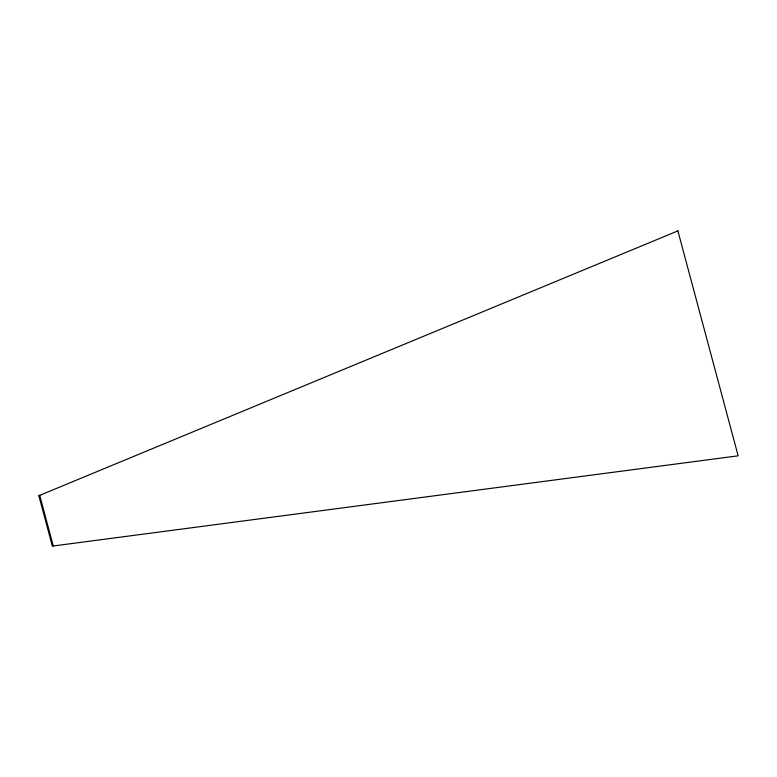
<?xml version="1.0" encoding="UTF-8"?>
<svg xmlns="http://www.w3.org/2000/svg" width="777" height="777" viewBox="0 0 777 777"><rect width="100%" height="100%" fill="white"/><g stroke="black" fill="none" stroke-linecap="round" stroke-linejoin="round"><path stroke-width="1.17" d="M677.02 231.255L677.884 230.895L738.15 455.817L52.35 546.105L38.85 495.716L677.884 230.895M38.85 495.716L39.714 495.357L53.273 545.978"/></g></svg>
